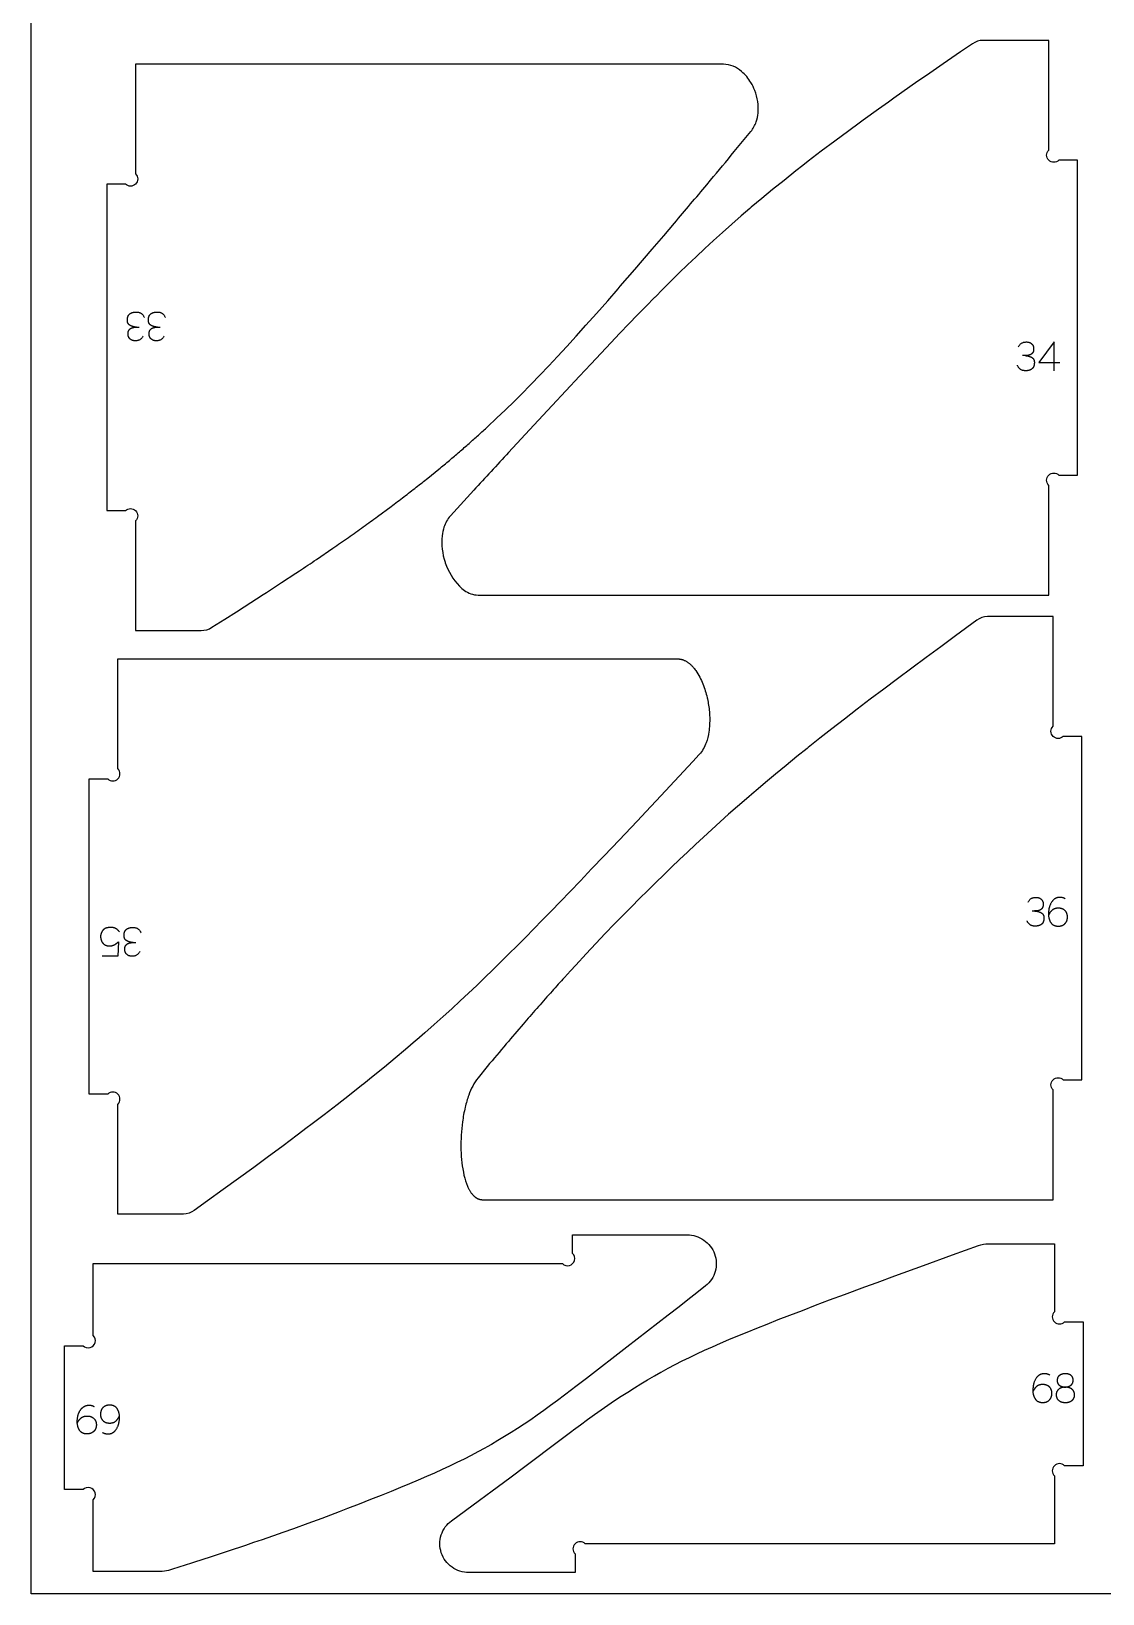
# Model space of a CAD drawing. Header units: millimetres. Extents: x 129 to 4060, y -1224 to 1216.
# Drawn here: x 129 to 576, y -1224 to -573 of the extents above; entities that cross this region are included whole.
import ezdxf

# ---------------------------------------------------------------- set-up
doc = ezdxf.new("R2010")
doc.units = ezdxf.units.MM
for name, color, linetype, true_color in [('cnc kesim', 7, 'Continuous', 0xff7300), ('Layer 01', 7, 'Continuous', 0x000000), ('çizim', 7, 'Continuous', 0x0500ff)]:
    doc.layers.add(name, color=color, linetype=linetype, true_color=true_color)

msp = doc.modelspace()

# ---------------------------------------------------------------- linework, layer by layer
at = {"layer": 'cnc kesim'}
for points in [[(557.56, -626.54, -1), (553.32, -622.3), (553.32, -576.54), (525.95, -576.54, 0.151377), (521.49, -578), (516.49, -581.39), (511.15, -585.04), (509.31, -586.3), (502.28, -591.15), (498.71, -593.63), (495.41, -595.93), (488.73, -600.64), (486.4, -602.29), (482.24, -605.26), (475.96, -609.79), (474.26, -611.03), (469.89, -614.23), (464.04, -618.57), (458.42, -622.81), (453.02, -626.95), (450.75, -628.72), (447.83, -630.99), (442.87, -634.93), (438.11, -638.78), (433.56, -642.52), (429.21, -646.17), (428.64, -646.66), (425.04, -649.74), (421.04, -653.22), (417.18, -656.66), (413.43, -660.05), (409.78, -663.42), (406.2, -666.78), (402.67, -670.15), (399.18, -673.52), (395.72, -676.92), (392.27, -680.35), (389.05, -683.59), (388.81, -683.84), (385.31, -687.4), (381.77, -691.04), (378.16, -694.79), (374.44, -698.68), (370.59, -702.74), (366.54, -707.03), (362.23, -711.62), (357.55, -716.62), (346.15, -728.86), (338.5, -737.08), (327.97, -748.44, 0.00121), (313.43, -764.21), (303.67, -774.86, 0.106383), (301, -779.61, 0.049114), (300.24, -783.14, 0.108083), (301.5, -794.21), (301.57, -794.42, 0.114936), (307.47, -804.2, 0.041979), (309.54, -805.92, 0.153395), (315.24, -807.9), (553.32, -807.9), (553.32, -762.14, -1), (557.56, -757.9), (565.32, -757.9), (565.32, -626.54)], [(168.09, -772.69, -1), (172.34, -776.93), (172.34, -822.69), (199.7, -822.69, 0.14204), (204.17, -821.34), (209.54, -817.96), (214.51, -814.82), (217.68, -812.8), (225.6, -807.71), (226.94, -806.85), (233.27, -802.72), (239.26, -798.77), (240.67, -797.82, 0.003063), (247.79, -793.04), (254.61, -788.38, 0.002221), (261.13, -783.83, 0.002337), (267.36, -779.41, 0.00318), (273.29, -775.11), (278.94, -770.93, 0.002632), (284.31, -766.87, 0.002715), (289.42, -762.93, 0.004502), (294.26, -759.09), (298.87, -755.37, 0.002965), (303.25, -751.73, 0.003019), (307.45, -748.17, 0.003028), (311.5, -744.64, 0.002999), (315.41, -741.15, 0.005789), (319.23, -737.67), (322.96, -734.18), (326.63, -730.67), (330.26, -727.13), (333.86, -723.54), (336.6, -720.75), (337.45, -719.88), (341.06, -716.15), (344.71, -712.32), (348.42, -708.36), (352.22, -704.24), (356.15, -699.93), (360.26, -695.36), (364.62, -690.46), (369.34, -685.12), (373.69, -680.14), (374.58, -679.12), (380.63, -672.13), (387.9, -663.66), (392.72, -658.01), (397.19, -652.75, 0.001805), (410.62, -636.78), (412.23, -634.85, 0.001694), (422.11, -622.95), (429.05, -614.53, 0.087069), (431.25, -610.53, 0.061135), (432.04, -606.89, 0.118021), (430.68, -597.45, 0.039959), (429.08, -594.18, 0.082084), (425.15, -589.52, 0.177179), (417.61, -586.48), (172.34, -586.48), (172.34, -632.24, -1), (168.09, -636.48), (160.34, -636.48), (160.34, -772.69)], [(559.35, -866.83, -1), (555.11, -862.59), (555.11, -816.83), (527.73, -816.83, 0.160869), (523.27, -818.4), (514.41, -824.9), (508.24, -829.44), (502.15, -833.94), (496.16, -838.38), (490.27, -842.77), (484.51, -847.09), (478.88, -851.35), (473.39, -855.53), (468.05, -859.64), (462.87, -863.66), (457.85, -867.6), (452.98, -871.46), (452.53, -871.82), (448.28, -875.23), (443.75, -878.92), (439.37, -882.52), (435.16, -886.04), (431.11, -889.47), (430.42, -890.05), (427.21, -892.82), (423.44, -896.1), (419.78, -899.33), (416.22, -902.51), (412.74, -905.67), (409.31, -908.81), (405.94, -911.94), (402.6, -915.07), (399.28, -918.21), (395.97, -921.37), (392.67, -924.56), (389.35, -927.8), (386, -931.09), (382.62, -934.46), (379.18, -937.92), (375.66, -941.49), (372.05, -945.19), (368.32, -949.07), (364.43, -953.15), (360.35, -957.5), (355.99, -962.2), (353.75, -964.64), (351.28, -967.35, 0.001941), (346.11, -973.09, 0.002108), (340.4, -979.53, 0.002237), (334.72, -986.05), (334.07, -986.81, 0.002376), (326.99, -995.08, 0.003597), (319.09, -1004.51), (315.23, -1009.19, 0.084024), (311.35, -1016.42, 0.028289), (309.84, -1021.51, 0.024271), (308.73, -1027.59, 0.037555), (308.09, -1038.65), (308.1, -1039.32, 0.049206), (309.36, -1049.86, 0.04358), (310.82, -1054.41), (311.03, -1054.87), (311.25, -1055.35), (311.38, -1055.6), (311.51, -1055.84), (311.64, -1056.08), (311.78, -1056.32), (311.93, -1056.56), (312.08, -1056.8), (312.24, -1057.04), (312.41, -1057.27), (312.58, -1057.5), (312.76, -1057.72), (312.94, -1057.94), (313.13, -1058.15), (313.23, -1058.25), (313.33, -1058.36), (313.43, -1058.45), (313.54, -1058.55), (313.64, -1058.65), (313.75, -1058.74), (313.85, -1058.83), (313.96, -1058.92), (314.08, -1059), (314.19, -1059.08), (314.3, -1059.16), (314.42, -1059.24), (314.54, -1059.32), (314.66, -1059.39), (314.78, -1059.46), (314.9, -1059.52), (315.03, -1059.58), (315.15, -1059.64), (315.28, -1059.7), (315.41, -1059.75), (315.54, -1059.8), (315.68, -1059.84), (315.81, -1059.88), (315.95, -1059.92), (316.09, -1059.95), (316.23, -1059.98), (316.37, -1060), (316.51, -1060.02), (316.66, -1060.04), (316.81, -1060.05), (316.96, -1060.06), (317.11, -1060.06), (555.11, -1060.06), (555.11, -1014.3, -1), (559.35, -1010.06), (567.11, -1010.06), (567.11, -866.83)], [(398.57, -834.53), (398.71, -834.53), (398.85, -834.53), (398.99, -834.54), (399.13, -834.55), (399.27, -834.57), (399.41, -834.58), (399.55, -834.6), (399.69, -834.63), (399.83, -834.65), (399.96, -834.68), (400.1, -834.71), (400.23, -834.75), (400.36, -834.79), (400.5, -834.83), (400.63, -834.87), (400.76, -834.92), (400.89, -834.96), (401.02, -835.01), (401.15, -835.07), (401.28, -835.12), (401.4, -835.18), (401.53, -835.24), (401.78, -835.36), (402.02, -835.5), (402.26, -835.64), (402.5, -835.79), (402.73, -835.95), (402.96, -836.11), (403.18, -836.27), (403.39, -836.45), (403.6, -836.62), (403.81, -836.8), (404.02, -836.99), (404.22, -837.18), (404.41, -837.38), (404.61, -837.58), (404.8, -837.78), (404.98, -837.99), (405.16, -838.2), (405.34, -838.41), (405.51, -838.63), (405.84, -839.07), (406.05, -839.37, -0.056017), (409.04, -844.98, -0.039872), (410.8, -850.69), (410.91, -851.15, -0.031175), (411.73, -856.59, -0.043066), (411.76, -862.8, -0.015383), (411.51, -864.96, -0.048442), (410.39, -869.46, -0.101434), (407.5, -874.42), (404.83, -877.28), (391.42, -891.63), (385.33, -898.12), (381.54, -902.15), (374.04, -910.1), (367.89, -916.59), (362.62, -922.13), (357.92, -927.05), (353.61, -931.55), (349.57, -935.75), (345.73, -939.71), (342.04, -943.5), (338.46, -947.16), (334.96, -950.7), (331.53, -954.15), (328.13, -957.53), (324.76, -960.86), (321.4, -964.15), (318.04, -967.42), (314.65, -970.66), (311.23, -973.91), (307.76, -977.15), (304.22, -980.42), (300.61, -983.71), (296.89, -987.03), (293.06, -990.42), (289.62, -993.41), (289.09, -993.87), (284.95, -997.4), (280.64, -1001.03), (276.16, -1004.74), (271.5, -1008.53), (267.51, -1011.74), (266.66, -1012.42), (261.64, -1016.4), (256.44, -1020.46), (251.06, -1024.62), (245.5, -1028.85), (244, -1029.99), (239.77, -1033.18), (233.88, -1037.58), (231.86, -1039.07), (227.83, -1042.05), (221.63, -1046.59), (215.3, -1051.2), (208.86, -1055.86), (202.31, -1060.56), (196.77, -1064.52, -0.157787), (192.31, -1066.06), (164.94, -1066.06), (164.94, -1020.3, 1), (160.7, -1016.06), (152.94, -1016.06), (152.94, -884.53), (160.7, -884.53, 1), (164.94, -880.28), (164.94, -834.53)], [(350.45, -1086.71, 1), (354.69, -1082.47), (354.69, -1074.71), (402.45, -1074.71, -0.15158), (409.42, -1076.87, -0.156396), (413.91, -1082.66, -0.158167), (414.17, -1089.94, -0.156203), (410.18, -1095.99), (406.5, -1098.94), (402.78, -1101.88), (399.07, -1104.79), (394.58, -1108.28), (377.23, -1121.63), (360.42, -1134.62), (356.04, -1137.99), (354.24, -1139.37), (351.27, -1141.62), (348.36, -1143.8), (345.51, -1145.91), (342.7, -1147.94), (339.92, -1149.91), (337.18, -1151.81), (334.45, -1153.65), (331.73, -1155.44), (329.01, -1157.17), (326.28, -1158.86), (323.54, -1160.5), (320.79, -1162.11), (318.96, -1163.14), (318, -1163.67), (315.18, -1165.21), (312.31, -1166.72), (309.4, -1168.21), (306.42, -1169.68), (303.37, -1171.14), (300.24, -1172.6), (297.02, -1174.06), (293.7, -1175.53), (290.24, -1177.01), (286.65, -1178.52), (282.89, -1180.08), (278.94, -1181.69), (274.75, -1183.38), (270.33, -1185.15), (265.66, -1186.99), (260.72, -1188.91), (257.26, -1190.23), (255.52, -1190.9), (250.04, -1192.96), (244.26, -1195.09), (238.2, -1197.28), (233.75, -1198.86), (231.83, -1199.54), (225.15, -1201.86), (221.61, -1203.07), (218.18, -1204.23), (210.92, -1206.66), (209.29, -1207.19), (203.4, -1209.12), (196.86, -1211.23), (195.64, -1211.62), (187.69, -1214.13), (186.04, -1214.65, -0.075755), (182.64, -1215.16), (154.69, -1215.16), (154.69, -1185.18, 1), (150.45, -1180.94), (142.69, -1180.94), (142.69, -1120.94), (150.45, -1120.94, 1), (154.69, -1116.7), (154.69, -1086.71)], [(359.94, -1203.57, 1), (355.69, -1207.82), (355.69, -1215.57), (311.37, -1215.57, -0.155036), (304.36, -1213.35, -0.160121), (299.9, -1207.33, -0.160929), (299.88, -1199.86, -0.156298), (304.18, -1193.93), (315.8, -1185.4), (321.18, -1181.44), (328.46, -1176.04), (335.31, -1170.92), (348.83, -1160.73), (354.34, -1156.6), (355.01, -1156.1), (357.99, -1153.9), (360.91, -1151.76), (363.77, -1149.7), (366.6, -1147.7), (369.39, -1145.76), (372.16, -1143.87), (374.92, -1142.04), (377.68, -1140.26), (380.43, -1138.52), (383.2, -1136.82), (385.98, -1135.16), (388.78, -1133.54), (391.43, -1132.05), (391.61, -1131.95), (394.48, -1130.38), (397.4, -1128.84), (400.37, -1127.32), (403.4, -1125.82), (406.51, -1124.33), (409.69, -1122.85), (412.98, -1121.36), (416.38, -1119.87), (419.91, -1118.37), (423.59, -1116.83), (427.46, -1115.25), (431.53, -1113.61), (435.86, -1111.9), (440.45, -1110.09), (445.34, -1108.2), (450.52, -1106.2), (456.04, -1104.11), (461.91, -1101.89), (468.13, -1099.56), (476.64, -1096.41), (481.72, -1094.53), (489.09, -1091.82), (501.09, -1087.45), (513.21, -1083.05), (524.04, -1079.15, -0.086452), (528.1, -1078.44), (555.69, -1078.44), (555.69, -1106.77, 1), (559.94, -1111.01), (567.69, -1111.01), (567.69, -1171.01), (559.94, -1171.01, 1), (555.69, -1175.25), (555.69, -1203.57)]]:
    msp.add_lwpolyline(points, format="xyb", close=True, dxfattribs=at)
at = {"layer": 'Layer 01'}
msp.add_lwpolyline([(128.81, 1215.6), (1348.81, 1215.6), (1348.81, -1224.4), (128.81, -1224.4)], close=True, dxfattribs=at)
at = {"layer": 'çizim'}
msp.add_line((549.21, -710.87), (557.92, -710.87), dxfattribs=at)
for points in [[(555.6, -714.34), (555.62, -702.32), (549.21, -710.87)], [(560.23, -934.55), (560.09, -934.48), (559.96, -934.42), (559.82, -934.36), (559.68, -934.3), (559.55, -934.25), (559.41, -934.2), (559.27, -934.16), (559.13, -934.12), (558.99, -934.08), (558.85, -934.05), (558.71, -934.03), (558.57, -934.01), (558.43, -933.99), (558.29, -933.98), (558.14, -933.97), (558, -933.97), (557.87, -933.97), (557.75, -933.98), (557.62, -933.99), (557.5, -934), (557.38, -934.01), (557.26, -934.03), (557.15, -934.05), (557.03, -934.07), (556.92, -934.1), (556.81, -934.13), (556.7, -934.17), (556.59, -934.2), (556.48, -934.24), (556.38, -934.29), (556.27, -934.33), (556.17, -934.38), (556.07, -934.44), (555.97, -934.49), (555.87, -934.55), (555.78, -934.62), (555.68, -934.68), (555.59, -934.75), (555.5, -934.83), (555.41, -934.9), (555.33, -934.98), (555.24, -935.06), (555.16, -935.15), (555.07, -935.24), (554.99, -935.33), (554.91, -935.42), (554.84, -935.52), (554.76, -935.63), (554.61, -935.83), (554.48, -936.04), (554.34, -936.25), (554.22, -936.47), (554.11, -936.68), (554, -936.9), (553.9, -937.11), (553.81, -937.33), (553.72, -937.55), (553.65, -937.78), (553.58, -938), (553.52, -938.23), (553.47, -938.45), (553.42, -938.68), (553.38, -938.92), (553.35, -939.15), (553.26, -939.87), (553.25, -939.98), (553.23, -940.1), (553.22, -940.23), (553.21, -940.37), (553.2, -940.67), (553.2, -941), (553.2, -941.24), (553.21, -941.48), (553.23, -941.71), (553.26, -941.94), (553.29, -942.17), (553.33, -942.39), (553.36, -942.5), (553.38, -942.61), (553.41, -942.72), (553.44, -942.83), (553.47, -942.94), (553.5, -943.05), (553.54, -943.15), (553.57, -943.26), (553.61, -943.36), (553.65, -943.46), (553.69, -943.57), (553.74, -943.67), (553.78, -943.77), (553.83, -943.87), (553.88, -943.97), (553.93, -944.07), (553.98, -944.17), (554.04, -944.26), (554.09, -944.36), (554.15, -944.45), (554.21, -944.55), (554.28, -944.64), (554.34, -944.73), (554.41, -944.81), (554.44, -944.85), (554.48, -944.89), (554.52, -944.93), (554.55, -944.97), (554.59, -945.01), (554.63, -945.05), (554.67, -945.08), (554.71, -945.12), (554.75, -945.15), (554.79, -945.19), (554.83, -945.22), (554.87, -945.25), (554.91, -945.29), (554.95, -945.32), (555, -945.35), (555.04, -945.38), (555.09, -945.41), (555.13, -945.44), (555.18, -945.46), (555.23, -945.49), (555.32, -945.54), (555.42, -945.59), (555.52, -945.64), (555.62, -945.68), (555.73, -945.72), (555.83, -945.76), (555.94, -945.79), (556.06, -945.82), (556.17, -945.85), (556.29, -945.88), (556.41, -945.9), (556.53, -945.92), (556.65, -945.93), (556.78, -945.95), (556.91, -945.96), (557.04, -945.97), (557.18, -945.97), (557.31, -945.97), (557.42, -945.97), (557.53, -945.97), (557.64, -945.96), (557.74, -945.95), (557.84, -945.95), (557.94, -945.93), (558.05, -945.92), (558.14, -945.91), (558.24, -945.89), (558.34, -945.87), (558.43, -945.85), (558.53, -945.82), (558.62, -945.8), (558.71, -945.77), (558.8, -945.74), (558.88, -945.71), (558.97, -945.68), (559.06, -945.64), (559.14, -945.6), (559.22, -945.56), (559.3, -945.52), (559.38, -945.48), (559.46, -945.43), (559.54, -945.38), (559.61, -945.33), (559.69, -945.28), (559.76, -945.23), (559.83, -945.17), (559.9, -945.11), (559.97, -945.05), (560.03, -944.99), (560.1, -944.93), (560.16, -944.86), (560.23, -944.79), (560.29, -944.72), (560.34, -944.65), (560.4, -944.58), (560.45, -944.51), (560.5, -944.44), (560.55, -944.36), (560.6, -944.28), (560.65, -944.21), (560.69, -944.13), (560.73, -944.05), (560.77, -943.97), (560.81, -943.88), (560.84, -943.8), (560.88, -943.71), (560.91, -943.63), (560.94, -943.54), (560.97, -943.45), (560.99, -943.36), (561.01, -943.26), (561.04, -943.17), (561.06, -943.08), (561.07, -942.98), (561.09, -942.88), (561.1, -942.78), (561.11, -942.68), (561.12, -942.58), (561.13, -942.48), (561.13, -942.38), (561.14, -942.27), (561.14, -942.17), (561.14, -942.06), (561.13, -941.95), (561.13, -941.84), (561.12, -941.74), (561.11, -941.64), (561.1, -941.54), (561.09, -941.44), (561.07, -941.34), (561.05, -941.24), (561.03, -941.15), (561.01, -941.06), (560.99, -940.96), (560.96, -940.87), (560.93, -940.79), (560.9, -940.7), (560.87, -940.61), (560.84, -940.53), (560.8, -940.45), (560.76, -940.37), (560.72, -940.29), (560.68, -940.21), (560.63, -940.13), (560.59, -940.06), (560.54, -939.99), (560.49, -939.91), (560.44, -939.84), (560.38, -939.78), (560.32, -939.71), (560.26, -939.64), (560.2, -939.58), (560.14, -939.52), (560.07, -939.46), (560.01, -939.4), (559.94, -939.34), (559.87, -939.29), (559.8, -939.23), (559.73, -939.18), (559.65, -939.13), (559.58, -939.08), (559.5, -939.04), (559.42, -938.99), (559.35, -938.95), (559.27, -938.91), (559.19, -938.87), (559.1, -938.84), (559.02, -938.8), (558.93, -938.77), (558.85, -938.74), (558.76, -938.71), (558.67, -938.68), (558.58, -938.66), (558.49, -938.63), (558.4, -938.61), (558.3, -938.59), (558.21, -938.57), (558.11, -938.56), (558.02, -938.54), (557.92, -938.53), (557.82, -938.52), (557.72, -938.51), (557.61, -938.51), (557.51, -938.5), (557.4, -938.5), (557.3, -938.5), (557.11, -938.5), (556.92, -938.51), (556.83, -938.52), (556.75, -938.52), (556.66, -938.53), (556.57, -938.54), (556.48, -938.56), (556.4, -938.57), (556.32, -938.59), (556.23, -938.61), (556.15, -938.62), (556.07, -938.64), (555.99, -938.67), (555.91, -938.69), (555.84, -938.71), (555.76, -938.74), (555.69, -938.77), (555.61, -938.8), (555.54, -938.83), (555.47, -938.86), (555.4, -938.9), (555.33, -938.93), (555.26, -938.97), (555.2, -939.01), (555.13, -939.05), (555.07, -939.09), (555, -939.13), (554.94, -939.17), (554.88, -939.22), (554.82, -939.27), (554.76, -939.32), (554.7, -939.37), (554.64, -939.42), (554.59, -939.47), (554.47, -939.58), (554.36, -939.7), (554.25, -939.82), (554.15, -939.94), (554.04, -940.07), (553.94, -940.21), (553.84, -940.35), (553.75, -940.5), (553.65, -940.65), (553.56, -940.81), (553.47, -940.97), (553.38, -941.14), (553.3, -941.32), (553.22, -941.5)], [(165.66, -948.41), (165.58, -948.29), (165.49, -948.18), (165.4, -948.07), (165.31, -947.96), (165.22, -947.86), (165.13, -947.76), (165.04, -947.67), (164.94, -947.58), (164.84, -947.49), (164.74, -947.41), (164.64, -947.33), (164.54, -947.25), (164.43, -947.18), (164.32, -947.11), (164.21, -947.04), (164.1, -946.98), (163.99, -946.92), (163.88, -946.87), (163.76, -946.82), (163.64, -946.77), (163.52, -946.73), (163.4, -946.69), (163.27, -946.66), (163.15, -946.62), (163.02, -946.6), (162.89, -946.57), (162.76, -946.55), (162.63, -946.54), (162.49, -946.52), (162.36, -946.51), (162.22, -946.51), (162.08, -946.51), (161.91, -946.51), (161.75, -946.51), (161.59, -946.52), (161.43, -946.53), (161.27, -946.55), (161.12, -946.56), (160.97, -946.59), (160.82, -946.61), (160.68, -946.64), (160.54, -946.67), (160.4, -946.7), (160.26, -946.74), (160.12, -946.78), (159.99, -946.83), (159.86, -946.87), (159.74, -946.93), (159.67, -946.95), (159.61, -946.98), (159.55, -947.01), (159.49, -947.04), (159.43, -947.08), (159.37, -947.11), (159.32, -947.15), (159.26, -947.19), (159.2, -947.23), (159.15, -947.27), (159.09, -947.32), (159.04, -947.36), (158.99, -947.41), (158.93, -947.46), (158.88, -947.51), (158.83, -947.56), (158.78, -947.62), (158.73, -947.67), (158.68, -947.73), (158.63, -947.79), (158.59, -947.85), (158.54, -947.91), (158.49, -947.98), (158.45, -948.04), (158.4, -948.11), (158.36, -948.18), (158.32, -948.25), (158.28, -948.32), (158.2, -948.47), (158.12, -948.63), (158.07, -948.73), (158.03, -948.83), (157.99, -948.93), (157.95, -949.02), (157.92, -949.12), (157.89, -949.22), (157.86, -949.31), (157.83, -949.41), (157.81, -949.51), (157.79, -949.6), (157.78, -949.7), (157.76, -949.8), (157.75, -949.89), (157.75, -949.99), (157.74, -950.08), (157.74, -950.17), (157.74, -950.28), (157.74, -950.39), (157.75, -950.49), (157.75, -950.59), (157.76, -950.7), (157.77, -950.8), (157.79, -950.9), (157.8, -951), (157.82, -951.1), (157.83, -951.19), (157.85, -951.29), (157.87, -951.38), (157.9, -951.48), (157.92, -951.57), (157.95, -951.66), (157.98, -951.75), (158.01, -951.84), (158.04, -951.93), (158.08, -952.02), (158.11, -952.1), (158.15, -952.19), (158.19, -952.27), (158.24, -952.36), (158.28, -952.44), (158.33, -952.52), (158.37, -952.6), (158.42, -952.68), (158.47, -952.75), (158.53, -952.83), (158.58, -952.91), (158.64, -952.98), (158.7, -953.05), (158.76, -953.13), (158.82, -953.2), (158.89, -953.26), (158.95, -953.33), (159.02, -953.39), (159.09, -953.45), (159.16, -953.51), (159.23, -953.56), (159.31, -953.62), (159.38, -953.67), (159.46, -953.72), (159.54, -953.76), (159.62, -953.81), (159.7, -953.85), (159.79, -953.89), (159.87, -953.93), (159.96, -953.96), (160.05, -954), (160.14, -954.03), (160.23, -954.06), (160.33, -954.08), (160.42, -954.11), (160.52, -954.13), (160.62, -954.15), (160.72, -954.16), (160.83, -954.18), (160.93, -954.19), (161.04, -954.2), (161.14, -954.21), (161.25, -954.22), (161.36, -954.22), (161.48, -954.22), (161.62, -954.22), (161.76, -954.21), (161.89, -954.2), (162.03, -954.19), (162.16, -954.18), (162.29, -954.16), (162.42, -954.13), (162.54, -954.11), (162.67, -954.08), (162.79, -954.04), (162.91, -954.01), (163.03, -953.96), (163.15, -953.92), (163.26, -953.87), (163.37, -953.82), (163.48, -953.77), (163.59, -953.71), (163.7, -953.65), (163.81, -953.58), (163.92, -953.52), (164.02, -953.45), (164.13, -953.37), (164.24, -953.3), (164.34, -953.22), (164.45, -953.14), (164.55, -953.05), (164.66, -952.97), (164.76, -952.88), (164.97, -952.69), (165.18, -952.49), (164.89, -958.51), (158.41, -958.51)], [(553.72, -1133.21), (553.59, -1133.14), (553.45, -1133.07), (553.32, -1133.01), (553.18, -1132.95), (553.04, -1132.9), (552.9, -1132.85), (552.77, -1132.81), (552.63, -1132.77), (552.49, -1132.74), (552.35, -1132.71), (552.21, -1132.68), (552.07, -1132.66), (551.92, -1132.65), (551.78, -1132.64), (551.64, -1132.63), (551.5, -1132.63), (551.37, -1132.63), (551.24, -1132.63), (551.12, -1132.64), (551, -1132.65), (550.88, -1132.67), (550.76, -1132.68), (550.64, -1132.71), (550.53, -1132.73), (550.41, -1132.76), (550.3, -1132.79), (550.19, -1132.82), (550.08, -1132.86), (549.98, -1132.9), (549.87, -1132.94), (549.77, -1132.99), (549.67, -1133.04), (549.57, -1133.09), (549.47, -1133.15), (549.37, -1133.21), (549.27, -1133.27), (549.18, -1133.34), (549.09, -1133.41), (549, -1133.48), (548.91, -1133.56), (548.82, -1133.64), (548.74, -1133.72), (548.65, -1133.8), (548.57, -1133.89), (548.49, -1133.99), (548.41, -1134.08), (548.33, -1134.18), (548.26, -1134.28), (548.11, -1134.49), (547.97, -1134.7), (547.84, -1134.91), (547.72, -1135.12), (547.6, -1135.34), (547.5, -1135.55), (547.4, -1135.77), (547.3, -1135.99), (547.22, -1136.21), (547.14, -1136.43), (547.08, -1136.66), (547.01, -1136.88), (546.96, -1137.11), (546.92, -1137.34), (546.88, -1137.57), (546.85, -1137.8), (546.76, -1138.52), (546.74, -1138.64), (546.73, -1138.76), (546.72, -1138.88), (546.71, -1139.02), (546.7, -1139.32), (546.7, -1139.66), (546.7, -1139.9), (546.71, -1140.13), (546.73, -1140.37), (546.75, -1140.6), (546.79, -1140.83), (546.83, -1141.05), (546.85, -1141.16), (546.88, -1141.27), (546.9, -1141.38), (546.93, -1141.49), (546.96, -1141.59), (547, -1141.7), (547.03, -1141.81), (547.07, -1141.91), (547.11, -1142.02), (547.15, -1142.12), (547.19, -1142.22), (547.23, -1142.32), (547.28, -1142.43), (547.32, -1142.53), (547.37, -1142.63), (547.42, -1142.72), (547.48, -1142.82), (547.53, -1142.92), (547.59, -1143.01), (547.65, -1143.11), (547.71, -1143.2), (547.77, -1143.29), (547.84, -1143.38), (547.9, -1143.47), (547.94, -1143.51), (547.98, -1143.55), (548.01, -1143.59), (548.05, -1143.63), (548.09, -1143.66), (548.12, -1143.7), (548.16, -1143.74), (548.2, -1143.77), (548.24, -1143.81), (548.28, -1143.84), (548.32, -1143.88), (548.36, -1143.91), (548.41, -1143.94), (548.45, -1143.97), (548.49, -1144), (548.54, -1144.03), (548.58, -1144.06), (548.63, -1144.09), (548.67, -1144.12), (548.72, -1144.15), (548.82, -1144.2), (548.91, -1144.25), (549.01, -1144.29), (549.12, -1144.34), (549.22, -1144.38), (549.33, -1144.41), (549.44, -1144.45), (549.55, -1144.48), (549.67, -1144.51), (549.78, -1144.53), (549.9, -1144.55), (550.02, -1144.57), (550.15, -1144.59), (550.28, -1144.6), (550.41, -1144.61), (550.54, -1144.62), (550.67, -1144.63), (550.81, -1144.63), (550.92, -1144.63), (551.03, -1144.62), (551.13, -1144.62), (551.24, -1144.61), (551.34, -1144.6), (551.44, -1144.59), (551.54, -1144.58), (551.64, -1144.56), (551.74, -1144.54), (551.83, -1144.52), (551.93, -1144.5), (552.02, -1144.48), (552.11, -1144.45), (552.2, -1144.43), (552.29, -1144.4), (552.38, -1144.37), (552.47, -1144.33), (552.55, -1144.3), (552.64, -1144.26), (552.72, -1144.22), (552.8, -1144.18), (552.88, -1144.13), (552.96, -1144.09), (553.03, -1144.04), (553.11, -1143.99), (553.18, -1143.94), (553.25, -1143.88), (553.33, -1143.83), (553.39, -1143.77), (553.46, -1143.71), (553.53, -1143.65), (553.6, -1143.58), (553.66, -1143.52), (553.72, -1143.45), (553.78, -1143.38), (553.84, -1143.31), (553.89, -1143.24), (553.95, -1143.17), (554, -1143.09), (554.05, -1143.02), (554.1, -1142.94), (554.14, -1142.86), (554.19, -1142.78), (554.23, -1142.7), (554.27, -1142.62), (554.3, -1142.54), (554.34, -1142.45), (554.37, -1142.37), (554.4, -1142.28), (554.43, -1142.19), (554.46, -1142.1), (554.49, -1142.01), (554.51, -1141.92), (554.53, -1141.83), (554.55, -1141.73), (554.57, -1141.64), (554.58, -1141.54), (554.6, -1141.44), (554.61, -1141.34), (554.62, -1141.24), (554.62, -1141.14), (554.63, -1141.03), (554.63, -1140.93), (554.63, -1140.82), (554.63, -1140.71), (554.63, -1140.61), (554.62, -1140.5), (554.62, -1140.4), (554.61, -1140.29), (554.6, -1140.19), (554.58, -1140.09), (554.57, -1140), (554.55, -1139.9), (554.53, -1139.81), (554.51, -1139.71), (554.48, -1139.62), (554.46, -1139.53), (554.43, -1139.44), (554.4, -1139.36), (554.37, -1139.27), (554.33, -1139.19), (554.3, -1139.1), (554.26, -1139.02), (554.22, -1138.94), (554.17, -1138.87), (554.13, -1138.79), (554.08, -1138.71), (554.03, -1138.64), (553.98, -1138.57), (553.93, -1138.5), (553.88, -1138.43), (553.82, -1138.36), (553.76, -1138.3), (553.7, -1138.24), (553.64, -1138.17), (553.57, -1138.11), (553.5, -1138.05), (553.43, -1138), (553.36, -1137.94), (553.29, -1137.89), (553.22, -1137.84), (553.15, -1137.79), (553.07, -1137.74), (553, -1137.69), (552.92, -1137.65), (552.84, -1137.61), (552.76, -1137.57), (552.68, -1137.53), (552.6, -1137.49), (552.52, -1137.46), (552.43, -1137.42), (552.34, -1137.39), (552.26, -1137.36), (552.17, -1137.34), (552.08, -1137.31), (551.99, -1137.29), (551.89, -1137.27), (551.8, -1137.25), (551.71, -1137.23), (551.61, -1137.21), (551.51, -1137.2), (551.41, -1137.19), (551.31, -1137.18), (551.21, -1137.17), (551.11, -1137.16), (551, -1137.16), (550.9, -1137.15), (550.79, -1137.15), (550.6, -1137.16), (550.42, -1137.16), (550.33, -1137.17), (550.24, -1137.18), (550.15, -1137.19), (550.07, -1137.2), (549.98, -1137.21), (549.9, -1137.23), (549.81, -1137.24), (549.73, -1137.26), (549.65, -1137.28), (549.57, -1137.3), (549.49, -1137.32), (549.41, -1137.35), (549.33, -1137.37), (549.26, -1137.4), (549.18, -1137.42), (549.11, -1137.45), (549.04, -1137.48), (548.97, -1137.52), (548.9, -1137.55), (548.83, -1137.59), (548.76, -1137.62), (548.69, -1137.66), (548.63, -1137.7), (548.56, -1137.74), (548.5, -1137.79), (548.44, -1137.83), (548.38, -1137.88), (548.32, -1137.92), (548.26, -1137.97), (548.2, -1138.02), (548.14, -1138.07), (548.08, -1138.13), (547.97, -1138.24), (547.86, -1138.35), (547.75, -1138.47), (547.64, -1138.6), (547.54, -1138.73), (547.44, -1138.87), (547.34, -1139.01), (547.24, -1139.16), (547.15, -1139.31), (547.06, -1139.47), (546.97, -1139.63), (546.88, -1139.8), (546.8, -1139.97), (546.71, -1140.15)], [(155.98, -1153.98), (155.98, -1154.09), (155.98, -1154.2), (155.97, -1154.3), (155.96, -1154.4), (155.95, -1154.51), (155.94, -1154.61), (155.93, -1154.71), (155.91, -1154.8), (155.89, -1154.9), (155.87, -1154.99), (155.85, -1155.09), (155.83, -1155.18), (155.8, -1155.27), (155.77, -1155.36), (155.74, -1155.45), (155.7, -1155.53), (155.67, -1155.62), (155.63, -1155.7), (155.59, -1155.78), (155.55, -1155.87), (155.51, -1155.94), (155.46, -1156.02), (155.41, -1156.1), (155.36, -1156.17), (155.31, -1156.25), (155.25, -1156.32), (155.19, -1156.39), (155.13, -1156.46), (155.07, -1156.53), (155.01, -1156.6), (154.94, -1156.66), (154.88, -1156.73), (154.81, -1156.79), (154.74, -1156.85), (154.66, -1156.91), (154.59, -1156.96), (154.52, -1157.02), (154.44, -1157.07), (154.36, -1157.12), (154.29, -1157.17), (154.21, -1157.21), (154.13, -1157.26), (154.05, -1157.3), (153.96, -1157.34), (153.88, -1157.38), (153.79, -1157.42), (153.71, -1157.45), (153.62, -1157.48), (153.53, -1157.51), (153.44, -1157.54), (153.35, -1157.57), (153.26, -1157.59), (153.17, -1157.62), (153.08, -1157.64), (152.98, -1157.66), (152.88, -1157.67), (152.79, -1157.69), (152.69, -1157.7), (152.59, -1157.71), (152.49, -1157.72), (152.39, -1157.73), (152.28, -1157.73), (152.18, -1157.74), (152.07, -1157.74), (151.94, -1157.74), (151.8, -1157.73), (151.67, -1157.72), (151.54, -1157.71), (151.42, -1157.7), (151.29, -1157.68), (151.17, -1157.66), (151.05, -1157.64), (150.94, -1157.62), (150.82, -1157.59), (150.71, -1157.56), (150.6, -1157.52), (150.5, -1157.48), (150.39, -1157.44), (150.29, -1157.4), (150.19, -1157.35), (150.14, -1157.33), (150.1, -1157.3), (150.05, -1157.28), (150, -1157.25), (149.96, -1157.22), (149.91, -1157.2), (149.87, -1157.17), (149.82, -1157.14), (149.78, -1157.11), (149.74, -1157.08), (149.69, -1157.04), (149.65, -1157.01), (149.61, -1156.98), (149.57, -1156.94), (149.53, -1156.91), (149.49, -1156.87), (149.45, -1156.84), (149.41, -1156.8), (149.38, -1156.76), (149.34, -1156.72), (149.3, -1156.68), (149.27, -1156.64), (149.23, -1156.6), (149.2, -1156.56), (149.13, -1156.48), (149.07, -1156.39), (149, -1156.3), (148.94, -1156.2), (148.89, -1156.11), (148.83, -1156.01), (148.78, -1155.91), (148.73, -1155.81), (148.68, -1155.71), (148.63, -1155.61), (148.58, -1155.51), (148.54, -1155.41), (148.49, -1155.31), (148.45, -1155.2), (148.41, -1155.1), (148.37, -1154.99), (148.34, -1154.89), (148.31, -1154.78), (148.27, -1154.67), (148.24, -1154.56), (148.19, -1154.34), (148.14, -1154.12), (148.1, -1153.89), (148.07, -1153.66), (148.04, -1153.43), (148.02, -1153.2), (148.01, -1152.96), (148.01, -1152.71), (148.01, -1152.46), (148.02, -1152.19), (148.04, -1151.92), (148.07, -1151.63), (148.1, -1151.34), (148.14, -1151.07), (148.17, -1150.83), (148.22, -1150.61), (148.26, -1150.35), (148.32, -1150.11), (148.38, -1149.87), (148.45, -1149.63), (148.52, -1149.4), (148.56, -1149.29), (148.61, -1149.17), (148.65, -1149.06), (148.7, -1148.95), (148.74, -1148.84), (148.79, -1148.73), (148.85, -1148.63), (148.9, -1148.52), (148.96, -1148.41), (149.01, -1148.31), (149.07, -1148.21), (149.13, -1148.11), (149.2, -1148.01), (149.26, -1147.91), (149.33, -1147.81), (149.4, -1147.71), (149.47, -1147.62), (149.54, -1147.52), (149.61, -1147.43), (149.69, -1147.34), (149.76, -1147.25), (149.84, -1147.16), (149.93, -1147.07), (150.01, -1146.99), (150.09, -1146.91), (150.18, -1146.83), (150.26, -1146.75), (150.35, -1146.68), (150.44, -1146.61), (150.53, -1146.54), (150.62, -1146.47), (150.71, -1146.41), (150.8, -1146.35), (150.9, -1146.29), (150.99, -1146.24), (151.09, -1146.19), (151.19, -1146.14), (151.29, -1146.09), (151.39, -1146.05), (151.49, -1146.01), (151.59, -1145.97), (151.7, -1145.94), (151.8, -1145.9), (151.91, -1145.88), (152.02, -1145.85), (152.13, -1145.83), (152.24, -1145.8), (152.35, -1145.79), (152.47, -1145.77), (152.58, -1145.76), (152.7, -1145.75), (152.81, -1145.74), (152.93, -1145.74), (153.05, -1145.74), (153.19, -1145.74), (153.33, -1145.75), (153.4, -1145.75), (153.46, -1145.76), (153.53, -1145.77), (153.6, -1145.77), (153.66, -1145.78), (153.73, -1145.8), (153.8, -1145.81), (153.86, -1145.82), (153.92, -1145.84), (153.99, -1145.85), (154.05, -1145.87), (154.11, -1145.89), (154.17, -1145.91), (154.24, -1145.93), (154.3, -1145.95), (154.36, -1145.97), (154.42, -1146), (154.48, -1146.02), (154.53, -1146.05), (154.59, -1146.07), (154.65, -1146.1), (154.71, -1146.13), (154.76, -1146.16), (154.82, -1146.2), (154.88, -1146.23), (154.93, -1146.26), (154.98, -1146.3), (155.04, -1146.34)], [(158.6, -1157.15), (158.74, -1157.22), (158.88, -1157.29), (159.01, -1157.35), (159.15, -1157.41), (159.29, -1157.46), (159.42, -1157.51), (159.56, -1157.55), (159.7, -1157.59), (159.84, -1157.63), (159.98, -1157.65), (160.12, -1157.68), (160.26, -1157.7), (160.4, -1157.72), (160.55, -1157.73), (160.69, -1157.73), (160.83, -1157.74), (160.96, -1157.74), (161.08, -1157.73), (161.21, -1157.72), (161.33, -1157.71), (161.45, -1157.7), (161.57, -1157.68), (161.69, -1157.66), (161.8, -1157.63), (161.91, -1157.61), (162.03, -1157.58), (162.14, -1157.54), (162.24, -1157.5), (162.35, -1157.46), (162.46, -1157.42), (162.56, -1157.37), (162.66, -1157.32), (162.76, -1157.27), (162.86, -1157.21), (162.96, -1157.15), (163.05, -1157.09), (163.15, -1157.02), (163.24, -1156.95), (163.33, -1156.88), (163.42, -1156.81), (163.51, -1156.73), (163.59, -1156.64), (163.68, -1156.56), (163.76, -1156.47), (163.84, -1156.38), (163.92, -1156.28), (164, -1156.18), (164.07, -1156.08), (164.22, -1155.87), (164.36, -1155.67), (164.49, -1155.45), (164.61, -1155.24), (164.73, -1155.03), (164.83, -1154.81), (164.93, -1154.59), (165.02, -1154.37), (165.11, -1154.15), (165.18, -1153.93), (165.25, -1153.71), (165.31, -1153.48), (165.37, -1153.25), (165.41, -1153.02), (165.45, -1152.79), (165.48, -1152.56), (165.57, -1151.84), (165.59, -1151.73), (165.6, -1151.61), (165.61, -1151.48), (165.62, -1151.34), (165.63, -1151.04), (165.63, -1150.71), (165.63, -1150.47), (165.62, -1150.23), (165.6, -1150), (165.57, -1149.77), (165.54, -1149.54), (165.5, -1149.31), (165.48, -1149.2), (165.45, -1149.09), (165.42, -1148.98), (165.39, -1148.88), (165.36, -1148.77), (165.33, -1148.66), (165.3, -1148.56), (165.26, -1148.45), (165.22, -1148.35), (165.18, -1148.24), (165.14, -1148.14), (165.1, -1148.04), (165.05, -1147.94), (165, -1147.84), (164.96, -1147.74), (164.9, -1147.64), (164.85, -1147.54), (164.8, -1147.45), (164.74, -1147.35), (164.68, -1147.25), (164.62, -1147.16), (164.56, -1147.07), (164.49, -1146.98), (164.42, -1146.9), (164.39, -1146.86), (164.35, -1146.82), (164.32, -1146.78), (164.28, -1146.74), (164.24, -1146.7), (164.2, -1146.66), (164.17, -1146.63), (164.13, -1146.59), (164.09, -1146.55), (164.05, -1146.52), (164.01, -1146.49), (163.96, -1146.45), (163.92, -1146.42), (163.88, -1146.39), (163.83, -1146.36), (163.79, -1146.33), (163.75, -1146.3), (163.7, -1146.27), (163.65, -1146.24), (163.61, -1146.22), (163.51, -1146.16), (163.41, -1146.12), (163.31, -1146.07), (163.21, -1146.03), (163.11, -1145.99), (163, -1145.95), (162.89, -1145.92), (162.78, -1145.88), (162.66, -1145.86), (162.55, -1145.83), (162.43, -1145.81), (162.3, -1145.79), (162.18, -1145.77), (162.05, -1145.76), (161.92, -1145.75), (161.79, -1145.74), (161.66, -1145.74), (161.52, -1145.74), (161.41, -1145.74), (161.3, -1145.74), (161.2, -1145.75), (161.09, -1145.75), (160.99, -1145.76), (160.89, -1145.77), (160.79, -1145.79), (160.69, -1145.8), (160.59, -1145.82), (160.5, -1145.84), (160.4, -1145.86), (160.31, -1145.88), (160.22, -1145.91), (160.12, -1145.94), (160.04, -1145.97), (159.95, -1146), (159.86, -1146.03), (159.78, -1146.07), (159.69, -1146.11), (159.61, -1146.15), (159.53, -1146.19), (159.45, -1146.23), (159.37, -1146.28), (159.3, -1146.33), (159.22, -1146.38), (159.15, -1146.43), (159.07, -1146.48), (159, -1146.54), (158.93, -1146.6), (158.87, -1146.66), (158.8, -1146.72), (158.73, -1146.78), (158.67, -1146.85), (158.61, -1146.92), (158.55, -1146.98), (158.49, -1147.05), (158.43, -1147.13), (158.38, -1147.2), (158.33, -1147.27), (158.28, -1147.35), (158.23, -1147.42), (158.19, -1147.5), (158.14, -1147.58), (158.1, -1147.66), (158.06, -1147.74), (158.02, -1147.83), (157.99, -1147.91), (157.95, -1148), (157.92, -1148.08), (157.89, -1148.17), (157.87, -1148.26), (157.84, -1148.35), (157.82, -1148.44), (157.8, -1148.54), (157.78, -1148.63), (157.76, -1148.73), (157.75, -1148.82), (157.73, -1148.92), (157.72, -1149.02), (157.71, -1149.12), (157.7, -1149.23), (157.7, -1149.33), (157.7, -1149.44), (157.7, -1149.54), (157.7, -1149.65), (157.7, -1149.76), (157.71, -1149.86), (157.71, -1149.97), (157.72, -1150.07), (157.73, -1150.17), (157.75, -1150.27), (157.76, -1150.37), (157.78, -1150.46), (157.8, -1150.56), (157.82, -1150.65), (157.85, -1150.74), (157.87, -1150.83), (157.9, -1150.92), (157.93, -1151.01), (157.96, -1151.09), (158, -1151.18), (158.03, -1151.26), (158.07, -1151.34), (158.11, -1151.42), (158.15, -1151.5), (158.2, -1151.57), (158.24, -1151.65), (158.29, -1151.72), (158.34, -1151.79), (158.4, -1151.86), (158.45, -1151.93), (158.51, -1152), (158.57, -1152.06), (158.63, -1152.13), (158.69, -1152.19), (158.76, -1152.25), (158.83, -1152.31), (158.89, -1152.37), (158.96, -1152.42), (159.03, -1152.48), (159.11, -1152.53), (159.18, -1152.58), (159.25, -1152.63), (159.33, -1152.67), (159.41, -1152.72), (159.49, -1152.76), (159.57, -1152.8), (159.65, -1152.84), (159.73, -1152.87), (159.81, -1152.91), (159.9, -1152.94), (159.98, -1152.97), (160.07, -1153), (160.16, -1153.03), (160.25, -1153.05), (160.34, -1153.08), (160.43, -1153.1), (160.53, -1153.12), (160.62, -1153.14), (160.72, -1153.15), (160.82, -1153.17), (160.92, -1153.18), (161.02, -1153.19), (161.12, -1153.2), (161.22, -1153.2), (161.32, -1153.21), (161.43, -1153.21), (161.54, -1153.21), (161.72, -1153.21), (161.91, -1153.2), (162, -1153.19), (162.09, -1153.18), (162.18, -1153.17), (162.26, -1153.16), (162.35, -1153.15), (162.43, -1153.14), (162.52, -1153.12), (162.6, -1153.1), (162.68, -1153.08), (162.76, -1153.06), (162.84, -1153.04), (162.92, -1153.02), (162.99, -1152.99), (163.07, -1152.97), (163.14, -1152.94), (163.22, -1152.91), (163.29, -1152.88), (163.36, -1152.85), (163.43, -1152.81), (163.5, -1152.78), (163.57, -1152.74), (163.64, -1152.7), (163.7, -1152.66), (163.77, -1152.62), (163.83, -1152.58), (163.89, -1152.53), (163.95, -1152.49), (164.01, -1152.44), (164.07, -1152.39), (164.13, -1152.34), (164.19, -1152.29), (164.25, -1152.24), (164.36, -1152.13), (164.47, -1152.01), (164.58, -1151.89), (164.68, -1151.76), (164.79, -1151.63), (164.89, -1151.5), (164.99, -1151.35), (165.08, -1151.21), (165.18, -1151.05), (165.27, -1150.9), (165.36, -1150.73), (165.45, -1150.56), (165.53, -1150.39), (165.62, -1150.21)]]:
    msp.add_lwpolyline(points, dxfattribs=at)
for points, knots in [([(172.68, -696.16), (171.28, -696.09), (170.1, -695.46), (168.91, -694.84), (168.91, -693.23), (168.91, -691.43), (169.91, -690.64), (170.9, -689.85), (172.62, -689.85), (175.08, -689.85), (175.98, -692.13)], [0, 0, 0, 1, 1, 2, 2, 3, 3, 4, 4, 5, 5, 5]), ([(181.46, -696.16), (180.06, -696.09), (178.87, -695.46), (177.69, -694.84), (177.69, -693.23), (177.69, -691.43), (178.68, -690.64), (179.68, -689.85), (181.39, -689.85), (183.86, -689.85), (184.75, -692.13)], [0, 0, 0, 1, 1, 2, 2, 3, 3, 4, 4, 5, 5, 5]), ([(175.53, -699.88), (174.54, -701.85), (172.26, -701.85), (170.9, -701.85), (170.05, -701.09), (169.2, -700.34), (169.22, -698.95), (169.22, -697.84), (169.68, -697.25), (170.15, -696.67), (170.83, -696.43), (171.52, -696.19), (172.32, -696.17), (173.11, -696.16), (173.8, -696.16)], [0, 0, 0, 1, 1, 2, 2, 3, 3, 4, 4, 5, 5, 6, 6, 7, 7, 7]), ([(184.31, -699.88), (183.31, -701.85), (181.03, -701.85), (179.68, -701.85), (178.83, -701.09), (177.98, -700.34), (178, -698.95), (178, -697.84), (178.46, -697.25), (178.92, -696.67), (179.61, -696.43), (180.3, -696.19), (181.09, -696.17), (181.89, -696.16), (182.58, -696.16)], [0, 0, 0, 1, 1, 2, 2, 3, 3, 4, 4, 5, 5, 6, 6, 7, 7, 7]), ([(540.71, -704.31), (541.7, -702.34), (543.98, -702.34), (545.34, -702.34), (546.18, -703.09), (547.03, -703.84), (547.02, -705.23), (547.02, -706.35), (546.55, -706.93), (546.09, -707.51), (545.4, -707.75), (544.72, -707.99), (543.92, -708.01), (543.12, -708.03), (542.44, -708.03)], [0, 0, 0, 1, 1, 2, 2, 3, 3, 4, 4, 5, 5, 6, 6, 7, 7, 7]), ([(543.55, -708.03), (544.96, -708.1), (546.14, -708.72), (547.32, -709.35), (547.32, -710.96), (547.32, -712.76), (546.33, -713.55), (545.34, -714.34), (543.62, -714.34), (541.15, -714.34), (540.26, -712.06)], [0, 0, 0, 1, 1, 2, 2, 3, 3, 4, 4, 5, 5, 5]), ([(544.7, -935.94), (545.69, -933.97), (547.97, -933.97), (549.33, -933.97), (550.17, -934.73), (551.02, -935.48), (551.01, -936.87), (551.01, -937.98), (550.54, -938.57), (550.08, -939.15), (549.39, -939.39), (548.71, -939.63), (547.91, -939.65), (547.11, -939.66), (546.43, -939.66)], [0, 0, 0, 1, 1, 2, 2, 3, 3, 4, 4, 5, 5, 6, 6, 7, 7, 7]), ([(547.54, -939.66), (548.95, -939.73), (550.13, -940.36), (551.31, -940.98), (551.31, -942.59), (551.31, -944.39), (550.32, -945.18), (549.33, -945.97), (547.61, -945.97), (545.14, -945.97), (544.25, -943.69)], [0, 0, 0, 1, 1, 2, 2, 3, 3, 4, 4, 5, 5, 5]), ([(171.32, -952.81), (169.91, -952.75), (168.73, -952.12), (167.55, -951.49), (167.55, -949.88), (167.55, -948.08), (168.54, -947.29), (169.53, -946.51), (171.25, -946.51), (173.72, -946.51), (174.61, -948.79)], [0, 0, 0, 1, 1, 2, 2, 3, 3, 4, 4, 5, 5, 5]), ([(174.16, -956.53), (173.17, -958.51), (170.89, -958.51), (169.53, -958.51), (168.69, -957.75), (167.84, -957), (167.85, -955.61), (167.85, -954.49), (168.32, -953.91), (168.78, -953.33), (169.47, -953.09), (170.15, -952.85), (170.95, -952.83), (171.75, -952.81), (172.43, -952.81)], [0, 0, 0, 1, 1, 2, 2, 3, 3, 4, 4, 5, 5, 6, 6, 7, 7, 7]), ([(560.31, -1132.63), (561.64, -1132.63), (562.57, -1133.3), (563.5, -1133.96), (563.5, -1135.34), (563.5, -1136.79), (562.47, -1137.5), (561.44, -1138.2), (560.15, -1138.2), (558.92, -1138.2), (557.88, -1137.55), (556.84, -1136.9), (556.84, -1135.44), (556.84, -1133.98), (557.9, -1133.3), (558.95, -1132.63), (560.31, -1132.63)], [0, 0, 0, 1, 1, 2, 2, 3, 3, 4, 4, 5, 5, 6, 6, 7, 7, 8, 8, 8]), ([(560.26, -1138.23), (561.99, -1138.23), (563.04, -1139.12), (564.1, -1140), (564.1, -1141.44), (564.1, -1142.9), (563.04, -1143.76), (561.99, -1144.63), (560.26, -1144.63), (558.54, -1144.63), (557.49, -1143.76), (556.43, -1142.9), (556.43, -1141.44), (556.43, -1140), (557.49, -1139.12), (558.54, -1138.23), (560.26, -1138.23)], [0, 0, 0, 1, 1, 2, 2, 3, 3, 4, 4, 5, 5, 6, 6, 7, 7, 8, 8, 8]), ([(148.03, -1153.28), (148.46, -1152.15), (149.47, -1151.21), (150.48, -1150.28), (152.07, -1150.28), (153.79, -1150.28), (154.88, -1151.25), (155.98, -1152.22), (155.98, -1153.98)], [0, 0, 0, 1, 1, 2, 2, 3, 3, 4, 4, 4])]:
    msp.add_open_spline(points, degree=2, knots=knots, dxfattribs=at)

doc.saveas('drawing.dxf')
